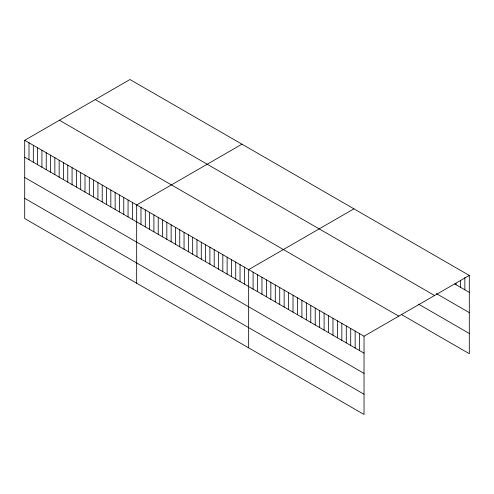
<?xml version="1.0" encoding="UTF-8"?>
<svg xmlns="http://www.w3.org/2000/svg" width="494" height="494" viewBox="0 0 494 494"><rect width="100%" height="100%" fill="white"/><g stroke="black" fill="none" stroke-linecap="round" stroke-linejoin="round"><path stroke-width="0.74" d="M24.7 140.302L364.029 336.21L364.029 414.478L24.7 218.564L24.7 140.302L129.971 79.522L469.3 275.436L469.3 353.698L401.474 314.536M241.949 144.174L136.677 204.954L136.677 283.216M353.926 208.826L248.655 269.601L248.655 347.869M364.029 336.21L469.3 275.436M454.721 283.951L469.3 292.368M436.338 293.578L469.3 312.609M95.231 99.578L434.559 295.492M418.585 304.181L469.3 333.462M59.441 120.246L398.769 316.154M24.7 157.234L364.029 353.148M24.7 177.476L364.029 373.384M24.7 198.329L364.029 394.237M464.86 277.492L464.86 289.805M460.427 280.314L460.427 287.242M455.987 283.142L455.987 284.686M359.589 333.648L359.589 350.586M355.155 331.085L355.155 348.023M350.715 328.529L350.715 345.46M346.282 325.966L346.282 342.898M341.842 323.403L341.842 340.335M337.402 320.841L337.402 337.773M332.968 318.278L332.968 335.216M328.529 315.715L328.529 332.653M324.095 313.153L324.095 330.091M319.655 310.59L319.655 327.528M315.215 308.034L315.215 324.966M310.782 305.471L310.782 322.403M306.342 302.908L306.342 319.84M301.908 300.346L301.908 317.278M297.468 297.783L297.468 314.721M293.028 295.221L293.028 312.159M288.595 292.658L288.595 309.596M284.155 290.095L284.155 307.033M279.721 287.533L279.721 304.471M275.282 284.976L275.282 301.908M270.842 282.414L270.842 299.345M266.408 279.851L266.408 296.783M261.968 277.288L261.968 294.22M257.535 274.726L257.535 291.664M253.095 272.163L253.095 289.101M244.351 267.118L244.351 284.05M240.041 264.63L240.041 281.561M235.737 262.141L235.737 279.079M231.427 259.659L231.427 276.591M227.123 257.17L227.123 274.102M222.819 254.682L222.819 271.62M218.509 252.199L218.509 269.131M214.205 249.711L214.205 266.643M209.894 247.222L209.894 264.16M205.59 244.734L205.59 261.672M201.28 242.251L201.28 259.183M196.976 239.763L196.976 256.701M192.666 237.274L192.666 254.212M188.362 234.792L188.362 251.724M184.052 232.304L184.052 249.242M179.748 229.815L179.748 246.753M175.438 227.333L175.438 244.264M171.134 224.844L171.134 241.782M166.824 222.356L166.824 239.294M162.52 219.873L162.52 236.805M158.216 217.385L158.216 234.323M153.906 214.896L153.906 231.834M149.602 212.414L149.602 229.346M145.292 209.925L145.292 226.863M140.988 207.437L140.988 224.375M132.373 202.466L132.373 219.398M128.063 199.977L128.063 216.915M123.759 197.495L123.759 214.427M119.449 195.007L119.449 211.938M115.145 192.518L115.145 209.456M110.835 190.036L110.835 206.967M106.531 187.547L106.531 204.479M102.221 185.059L102.221 201.997M97.917 182.576L97.917 199.508M93.607 180.088L93.607 197.02M89.303 177.599L89.303 194.537M84.999 175.111L84.999 192.049M80.689 172.628L80.689 189.56M76.385 170.14L76.385 187.078M72.075 167.651L72.075 184.589M67.771 165.169L67.771 182.101M63.46 162.68L63.46 179.618M59.157 160.192L59.157 177.13M54.846 157.71L54.846 174.641M50.542 155.221L50.542 172.159M46.232 152.732L46.232 169.67M41.928 150.25L41.928 167.182M37.618 147.762L37.618 164.7M33.314 145.273L33.314 162.211M29.004 142.791L29.004 159.723"/></g></svg>
